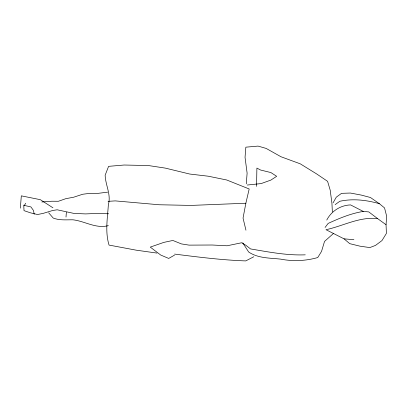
<?xml version="1.0" encoding="UTF-8"?>
<svg xmlns="http://www.w3.org/2000/svg" width="407" height="407" viewBox="0 0 407 407"><rect width="100%" height="100%" fill="white"/><g stroke="black" fill="none" stroke-linecap="round" stroke-linejoin="round"><path stroke-width="0.61" d="M386.055 224.73L377.63 218.62C359.579 216.519 343.208 225.987 325.997 229.706L344.042 238.838L349.735 243.656L360.017 246.179L369.841 247.583L375.529 245.39L381.98 240.568L386.401 233.409L386.055 224.73L386.65 216.183L384.539 207.911L379.355 203.678L370.456 197.507L361.268 195.08L350.391 193.04L341.539 193.34L336.274 197.186L333.074 202.834M20.35 208.16L21.317 195.848L40.329 199.679L52.935 207.799M66.005 217.038L66.382 212.22M246.276 183.867L247.115 173.158L245.045 157.346L245.843 147.176L258.069 146.093L266.163 148.423L280.957 156.736L300.269 163.828L316.58 173.891L327.584 181.329L330.204 190.186L331.934 203.276L332.356 211.935M156.975 253.083L136.238 250.178L109.045 245.085C104.986 231.863 107.534 218.086 108.364 204.599C111.34 194.678 105.438 185.165 105.148 175.203L108.603 166.346L124.155 165.023L148.397 165.542L165.298 168.106L189.662 174.028L208.252 176.206L226.714 179.986L249.186 188.975L245.859 203.235L243.04 218.081L245.95 230.199M25.702 203.241L23.804 206.308L24.018 210.643L30.469 212.825L37.505 214.525L43.111 213.4L52.722 210.475L57.189 209.793L74.013 213.431L85.562 213.909L98.29 213.41L108.745 213.792M326.755 220.065C331.374 211.126 340.466 205.255 350.564 204.914L363.298 211.426L368.778 211.91L377.63 218.62M325.071 227.467L328.144 223.423C339.377 218.249 351.027 213.4 363.298 211.426M333.455 233.481L324.527 241.432L321.535 251.414L317.745 257.545C305.698 260.984 292.943 261.518 280.652 259.127C269.821 257.931 258.033 258.379 248.657 251.999L242.75 242.852M335.139 204.635L339.814 201.272C353.032 198.402 366.468 200.046 379.355 203.678M174.471 255.164L168.696 258.43L160.684 255.026L150.275 247.1L163.884 242.374L172.863 240.466L181.42 243.915L189.052 245.126L212.235 245.014L227.07 245.782L241.656 242.755L245.874 245.284L250.549 248.931C268.681 251.979 286.747 255.581 305.265 254.828M253.8 256.761L245.752 260.907C221.912 260.104 198.204 257.051 174.552 254.09M107.682 192.14L97.655 193.411L87.703 193.615L82.687 194.251L73.626 197.222L65.786 198.687L58.41 201.272L51.791 201.231L41.804 201.969M247.288 185.032L261.197 183.567L270.848 180.103L276.663 176.302L270.889 172.558L260.602 170.034L256.893 168.091L256.563 186.391M108.369 225.62C96.011 228.978 84.936 221.164 72.96 219.805C66.341 219.734 59.539 220.508 53.231 218.066L48.677 212.815M108.064 201.338L115.273 200.895L159.112 204.757L191.061 205.418L245.859 203.235M344.042 238.838L353.907 239.708M23.341 205.189L30.932 206.939L33.42 210.394L34.219 214.235"/></g></svg>
